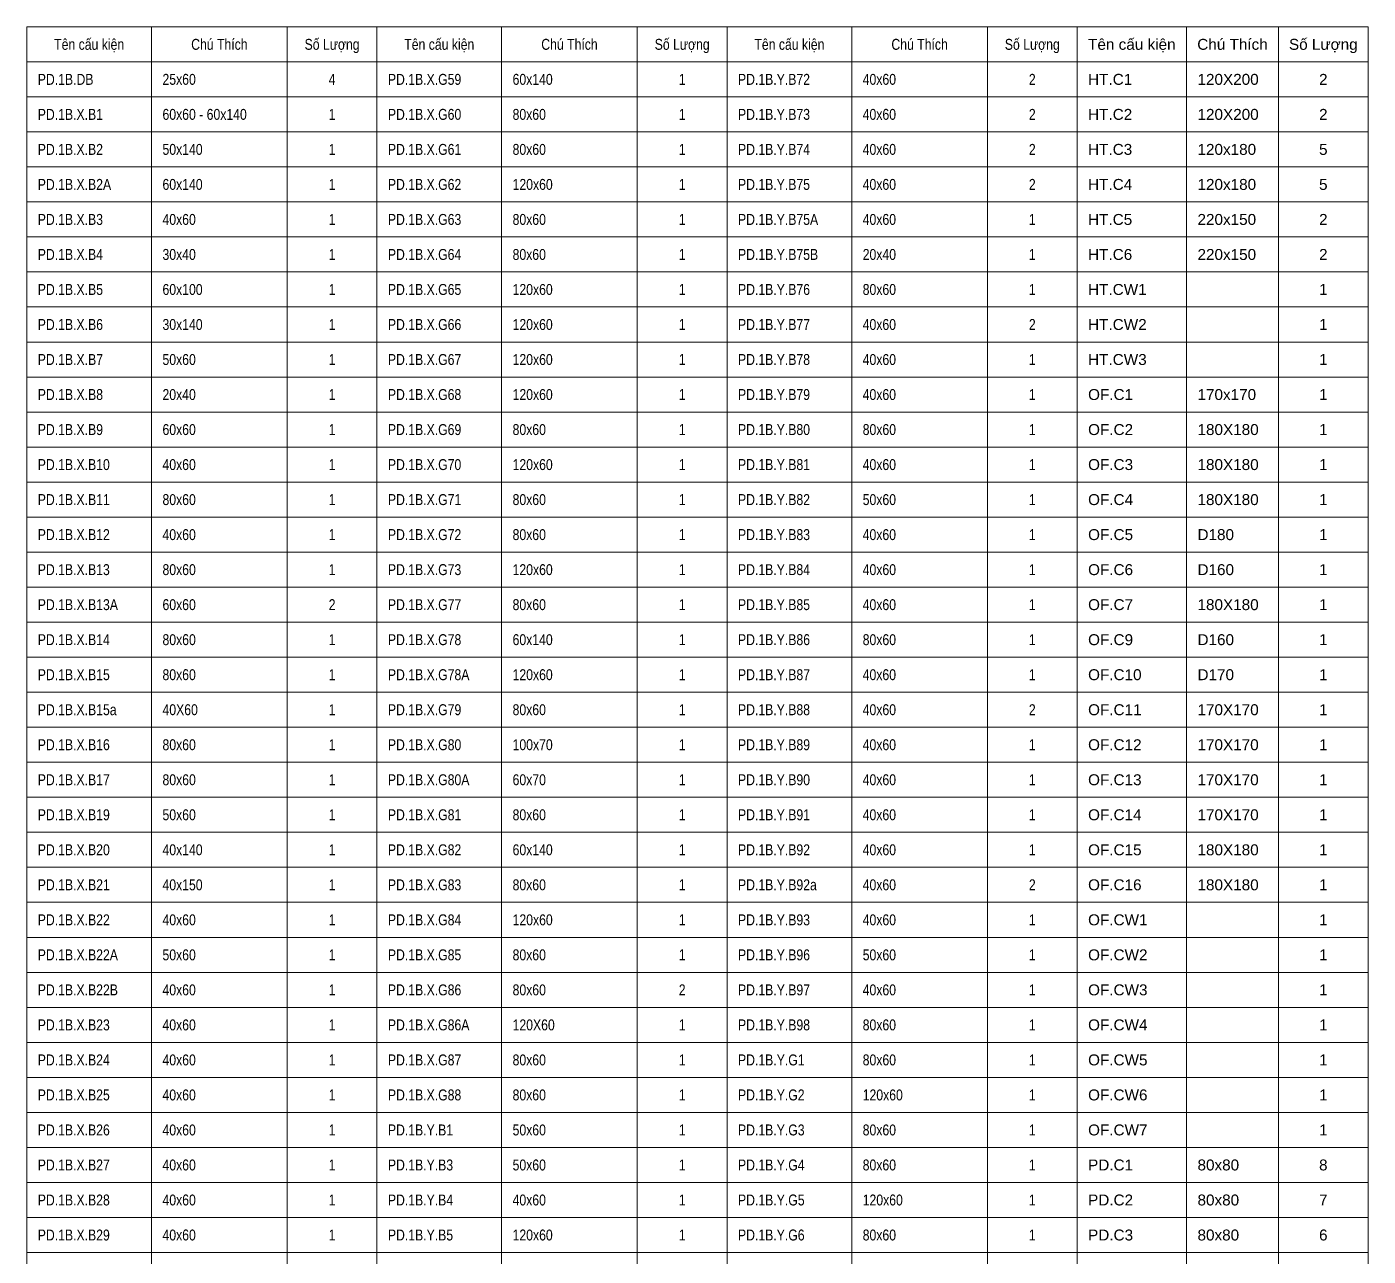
# Model space of a CAD drawing. Header units: millimetres. Extents: x -186788 to 266101, y -9748 to 236614.
# Drawn here: x 229321 to 266101, y 65904 to 99604 of the extents above; entities that cross this region are included whole.
import ezdxf
from ezdxf.enums import TextEntityAlignment as Align

# ---------------------------------------------------------------- set-up
doc = ezdxf.new("R2010")
doc.units = ezdxf.units.MM
doc.header["$MEASUREMENT"] = 0
doc.layers.add('NDC_FRAME', color=7, linetype='Continuous', lineweight=20)
doc.layers.add('NDC_S_VN TEXT', color=7, linetype='Continuous', lineweight=20)
doc.styles.add('NDC_ARIAL', font='arial.ttf', dxfattribs={"width": 0.85})

msp = doc.modelspace()

# ---------------------------------------------------------------- linework, layer by layer
at = {"layer": 'NDC_FRAME'}
for p, q in [((229321.5, 99604.1), (229321.5, 3604.1)), ((229321.5, 99604.1), (238921.5, 99604.1)), ((232741.5, 99604.1), (232741.5, 3604.1)), ((236461.5, 99604.1), (236461.5, 3604.1)), ((238921.5, 99604.1), (238921.5, 2644.1)), ((238921.5, 99604.1), (238921.5, 2644.1)), ((238921.5, 99604.1), (248521.5, 99604.1)), ((242341.5, 99604.1), (242341.5, 2644.1)), ((246061.5, 99604.1), (246061.5, 2644.1)), ((248521.5, 99604.1), (248521.5, 2644.1)), ((248521.5, 99604.1), (248521.5, 2644.1)), ((248521.5, 99604.1), (258121.5, 99604.1)), ((251941.5, 99604.1), (251941.5, 2644.1)), ((255661.5, 99604.1), (255661.5, 2644.1)), ((258121.5, 99604.1), (266101.5, 99604.1)), ((258121.5, 99604.1), (266101.5, 99604.1)), ((258121.5, 99604.1), (258121.5, 18964.1)), ((258121.5, 99604.1), (258121.5, 2644.1)), ((258121.5, 99604.1), (258121.5, 74644.1)), ((261121.5, 99604.1), (261121.5, 18964.1)), ((263641.5, 99604.1), (263641.5, 18964.1)), ((266101.5, 99604.1), (266101.5, 18964.1)), ((229321.5, 98644.1), (238921.5, 98644.1)), ((238921.5, 98644.1), (248521.5, 98644.1)), ((248521.5, 98644.1), (258121.5, 98644.1)), ((258121.5, 98644.1), (266101.5, 98644.1)), ((229321.5, 97684.1), (238921.5, 97684.1)), ((238921.5, 97684.1), (248521.5, 97684.1)), ((248521.5, 97684.1), (258121.5, 97684.1)), ((258121.5, 97684.1), (266101.5, 97684.1)), ((229321.5, 96724.1), (238921.5, 96724.1)), ((238921.5, 96724.1), (248521.5, 96724.1)), ((248521.5, 96724.1), (258121.5, 96724.1)), ((258121.5, 96724.1), (266101.5, 96724.1)), ((229321.5, 95764.1), (238921.5, 95764.1)), ((238921.5, 95764.1), (248521.5, 95764.1)), ((248521.5, 95764.1), (258121.5, 95764.1)), ((258121.5, 95764.1), (266101.5, 95764.1)), ((229321.5, 94804.1), (238921.5, 94804.1)), ((238921.5, 94804.1), (248521.5, 94804.1)), ((248521.5, 94804.1), (258121.5, 94804.1)), ((258121.5, 94804.1), (266101.5, 94804.1)), ((229321.5, 93844.1), (238921.5, 93844.1)), ((238921.5, 93844.1), (248521.5, 93844.1)), ((248521.5, 93844.1), (258121.5, 93844.1)), ((258121.5, 93844.1), (266101.5, 93844.1)), ((229321.5, 92884.1), (238921.5, 92884.1)), ((238921.5, 92884.1), (248521.5, 92884.1)), ((248521.5, 92884.1), (258121.5, 92884.1)), ((258121.5, 92884.1), (266101.5, 92884.1)), ((229321.5, 91924.1), (238921.5, 91924.1)), ((238921.5, 91924.1), (248521.5, 91924.1)), ((248521.5, 91924.1), (258121.5, 91924.1)), ((258121.5, 91924.1), (266101.5, 91924.1)), ((229321.5, 90964.1), (238921.5, 90964.1)), ((238921.5, 90964.1), (248521.5, 90964.1)), ((248521.5, 90964.1), (258121.5, 90964.1)), ((258121.5, 90964.1), (266101.5, 90964.1)), ((229321.5, 90004.1), (238921.5, 90004.1)), ((238921.5, 90004.1), (248521.5, 90004.1)), ((248521.5, 90004.1), (258121.5, 90004.1)), ((258121.5, 90004.1), (266101.5, 90004.1)), ((229321.5, 89044.1), (238921.5, 89044.1)), ((238921.5, 89044.1), (248521.5, 89044.1)), ((248521.5, 89044.1), (258121.5, 89044.1)), ((258121.5, 89044.1), (266101.5, 89044.1)), ((229321.5, 88084.1), (238921.5, 88084.1)), ((238921.5, 88084.1), (248521.5, 88084.1)), ((248521.5, 88084.1), (258121.5, 88084.1)), ((258121.5, 88084.1), (266101.5, 88084.1)), ((229321.5, 87124.1), (238921.5, 87124.1)), ((238921.5, 87124.1), (248521.5, 87124.1)), ((248521.5, 87124.1), (258121.5, 87124.1)), ((258121.5, 87124.1), (266101.5, 87124.1)), ((229321.5, 86164.1), (238921.5, 86164.1)), ((238921.5, 86164.1), (248521.5, 86164.1)), ((248521.5, 86164.1), (258121.5, 86164.1)), ((258121.5, 86164.1), (266101.5, 86164.1)), ((229321.5, 85204.1), (238921.5, 85204.1)), ((238921.5, 85204.1), (248521.5, 85204.1)), ((248521.5, 85204.1), (258121.5, 85204.1)), ((258121.5, 85204.1), (266101.5, 85204.1)), ((229321.5, 84244.1), (238921.5, 84244.1)), ((238921.5, 84244.1), (248521.5, 84244.1)), ((248521.5, 84244.1), (258121.5, 84244.1)), ((258121.5, 84244.1), (266101.5, 84244.1)), ((229321.5, 83284.1), (238921.5, 83284.1)), ((238921.5, 83284.1), (248521.5, 83284.1)), ((248521.5, 83284.1), (258121.5, 83284.1)), ((258121.5, 83284.1), (266101.5, 83284.1)), ((229321.5, 82324.1), (238921.5, 82324.1)), ((238921.5, 82324.1), (248521.5, 82324.1)), ((248521.5, 82324.1), (258121.5, 82324.1)), ((258121.5, 82324.1), (266101.5, 82324.1)), ((229321.5, 81364.1), (238921.5, 81364.1)), ((238921.5, 81364.1), (248521.5, 81364.1)), ((248521.5, 81364.1), (258121.5, 81364.1)), ((258121.5, 81364.1), (266101.5, 81364.1)), ((229321.5, 80404.1), (238921.5, 80404.1)), ((238921.5, 80404.1), (248521.5, 80404.1)), ((248521.5, 80404.1), (258121.5, 80404.1)), ((258121.5, 80404.1), (266101.5, 80404.1)), ((229321.5, 79444.1), (238921.5, 79444.1)), ((238921.5, 79444.1), (248521.5, 79444.1)), ((248521.5, 79444.1), (258121.5, 79444.1)), ((258121.5, 79444.1), (266101.5, 79444.1)), ((229321.5, 78484.1), (238921.5, 78484.1)), ((238921.5, 78484.1), (248521.5, 78484.1)), ((248521.5, 78484.1), (258121.5, 78484.1)), ((258121.5, 78484.1), (266101.5, 78484.1)), ((229321.5, 77524.1), (238921.5, 77524.1)), ((238921.5, 77524.1), (248521.5, 77524.1)), ((248521.5, 77524.1), (258121.5, 77524.1)), ((258121.5, 77524.1), (266101.5, 77524.1)), ((229321.5, 76564.1), (238921.5, 76564.1)), ((238921.5, 76564.1), (248521.5, 76564.1)), ((248521.5, 76564.1), (258121.5, 76564.1)), ((258121.5, 76564.1), (266101.5, 76564.1)), ((229321.5, 75604.1), (238921.5, 75604.1)), ((238921.5, 75604.1), (248521.5, 75604.1)), ((248521.5, 75604.1), (258121.5, 75604.1)), ((258121.5, 75604.1), (266101.5, 75604.1)), ((229321.5, 74644.1), (238921.5, 74644.1)), ((238921.5, 74644.1), (248521.5, 74644.1)), ((248521.5, 74644.1), (258121.5, 74644.1)), ((258121.5, 74644.1), (266101.5, 74644.1)), ((229321.5, 73684.1), (238921.5, 73684.1)), ((238921.5, 73684.1), (248521.5, 73684.1)), ((248521.5, 73684.1), (258121.5, 73684.1)), ((258121.5, 73684.1), (266101.5, 73684.1)), ((229321.5, 72724.1), (238921.5, 72724.1)), ((238921.5, 72724.1), (248521.5, 72724.1)), ((248521.5, 72724.1), (258121.5, 72724.1)), ((258121.5, 72724.1), (266101.5, 72724.1)), ((229321.5, 71764.1), (238921.5, 71764.1)), ((238921.5, 71764.1), (248521.5, 71764.1)), ((248521.5, 71764.1), (258121.5, 71764.1)), ((258121.5, 71764.1), (266101.5, 71764.1)), ((229321.5, 70804.1), (238921.5, 70804.1)), ((238921.5, 70804.1), (248521.5, 70804.1)), ((248521.5, 70804.1), (258121.5, 70804.1)), ((258121.5, 70804.1), (266101.5, 70804.1)), ((229321.5, 69844.1), (238921.5, 69844.1)), ((238921.5, 69844.1), (248521.5, 69844.1)), ((248521.5, 69844.1), (258121.5, 69844.1)), ((258121.5, 69844.1), (266101.5, 69844.1)), ((229321.5, 68884.1), (238921.5, 68884.1)), ((238921.5, 68884.1), (248521.5, 68884.1)), ((248521.5, 68884.1), (258121.5, 68884.1)), ((258121.5, 68884.1), (266101.5, 68884.1)), ((229321.5, 67924.1), (238921.5, 67924.1)), ((238921.5, 67924.1), (248521.5, 67924.1)), ((248521.5, 67924.1), (258121.5, 67924.1)), ((258121.5, 67924.1), (266101.5, 67924.1)), ((229321.5, 66964.1), (238921.5, 66964.1)), ((238921.5, 66964.1), (248521.5, 66964.1)), ((248521.5, 66964.1), (258121.5, 66964.1)), ((258121.5, 66964.1), (266101.5, 66964.1)), ((229321.5, 66004.1), (238921.5, 66004.1)), ((238921.5, 66004.1), (248521.5, 66004.1)), ((248521.5, 66004.1), (258121.5, 66004.1)), ((258121.5, 66004.1), (266101.5, 66004.1))]:
    msp.add_line(p, q, dxfattribs=at)

# ---------------------------------------------------------------- texts
at = {"layer": 'NDC_S_VN TEXT', "style": 'NDC_ARIAL', "width": 0.8}
for s, p in [('Tên cấu kiện', (231031.5, 99124.1)), ('Số Lượng', (237691.5, 99124.1)), ('Tên cấu kiện', (240631.5, 99124.1)), ('Số Lượng', (247291.5, 99124.1)), ('Tên cấu kiện', (250231.5, 99124.1)), ('Số Lượng', (256891.5, 99124.1)), ('Chú Thích', (234601.5, 99124.1)), ('Chú Thích', (244201.5, 99124.1)), ('Chú Thích', (253801.5, 99124.1)), ('4', (237691.5, 98164.1)), ('1', (247291.5, 98164.1)), ('2', (256891.5, 98164.1)), ('1', (237691.5, 97204.1)), ('1', (247291.5, 97204.1)), ('2', (256891.5, 97204.1)), ('1', (237691.5, 96244.1)), ('1', (247291.5, 96244.1)), ('2', (256891.5, 96244.1)), ('1', (237691.5, 95284.1)), ('1', (247291.5, 95284.1)), ('2', (256891.5, 95284.1)), ('1', (237691.5, 94324.1)), ('1', (247291.5, 94324.1)), ('1', (256891.5, 94324.1)), ('1', (237691.5, 93364.1)), ('1', (247291.5, 93364.1)), ('1', (256891.5, 93364.1)), ('1', (237691.5, 92404.1)), ('1', (247291.5, 92404.1)), ('1', (256891.5, 92404.1)), ('1', (237691.5, 91444.1)), ('1', (247291.5, 91444.1)), ('2', (256891.5, 91444.1)), ('1', (237691.5, 90484.1)), ('1', (247291.5, 90484.1)), ('1', (256891.5, 90484.1)), ('1', (237691.5, 89524.1)), ('1', (247291.5, 89524.1)), ('1', (256891.5, 89524.1)), ('1', (237691.5, 88564.1)), ('1', (247291.5, 88564.1)), ('1', (256891.5, 88564.1)), ('1', (237691.5, 87604.1)), ('1', (247291.5, 87604.1)), ('1', (256891.5, 87604.1)), ('1', (237691.5, 86644.1)), ('1', (247291.5, 86644.1)), ('1', (256891.5, 86644.1)), ('1', (237691.5, 85684.1)), ('1', (247291.5, 85684.1)), ('1', (256891.5, 85684.1)), ('1', (237691.5, 84724.1)), ('1', (247291.5, 84724.1)), ('1', (256891.5, 84724.1)), ('2', (237691.5, 83764.1)), ('1', (247291.5, 83764.1)), ('1', (256891.5, 83764.1)), ('1', (237691.5, 82804.1)), ('1', (247291.5, 82804.1)), ('1', (256891.5, 82804.1)), ('1', (237691.5, 81844.1)), ('1', (247291.5, 81844.1)), ('1', (256891.5, 81844.1)), ('1', (237691.5, 80884.1)), ('1', (247291.5, 80884.1)), ('2', (256891.5, 80884.1)), ('1', (237691.5, 79924.1)), ('1', (247291.5, 79924.1)), ('1', (256891.5, 79924.1)), ('1', (237691.5, 78964.1)), ('1', (247291.5, 78964.1)), ('1', (256891.5, 78964.1)), ('1', (237691.5, 78004.1)), ('1', (247291.5, 78004.1)), ('1', (256891.5, 78004.1)), ('1', (237691.5, 77044.1)), ('1', (247291.5, 77044.1)), ('1', (256891.5, 77044.1)), ('1', (237691.5, 76084.1)), ('1', (247291.5, 76084.1)), ('2', (256891.5, 76084.1)), ('1', (237691.5, 75124.1)), ('1', (247291.5, 75124.1)), ('1', (256891.5, 75124.1)), ('1', (237691.5, 74164.1)), ('1', (247291.5, 74164.1)), ('1', (256891.5, 74164.1)), ('1', (237691.5, 73204.1)), ('2', (247291.5, 73204.1)), ('1', (256891.5, 73204.1)), ('1', (237691.5, 72244.1)), ('1', (247291.5, 72244.1)), ('1', (256891.5, 72244.1)), ('1', (237691.5, 71284.1)), ('1', (247291.5, 71284.1)), ('1', (256891.5, 71284.1)), ('1', (237691.5, 70324.1)), ('1', (247291.5, 70324.1)), ('1', (256891.5, 70324.1)), ('1', (237691.5, 69364.1)), ('1', (247291.5, 69364.1)), ('1', (256891.5, 69364.1)), ('1', (237691.5, 68404.1)), ('1', (247291.5, 68404.1)), ('1', (256891.5, 68404.1)), ('1', (237691.5, 67444.1)), ('1', (247291.5, 67444.1)), ('1', (256891.5, 67444.1)), ('1', (237691.5, 66484.1)), ('1', (247291.5, 66484.1)), ('1', (256891.5, 66484.1))]:
    msp.add_text(s, height=300, dxfattribs=at).set_placement(p, align=Align.MIDDLE_CENTER)
at = {"layer": 'NDC_S_VN TEXT', "style": 'NDC_ARIAL'}
for s, p in [('Tên cấu kiện', (259621.5, 99124.1)), ('Số Lượng', (264871.5, 99124.1)), ('Chú Thích', (262381.5, 99124.1)), ('2', (264871.5, 98164.1)), ('2', (264871.5, 97204.1)), ('5', (264871.5, 96244.1)), ('5', (264871.5, 95284.1)), ('2', (264871.5, 94324.1)), ('2', (264871.5, 93364.1)), ('1', (264871.5, 92404.1)), ('1', (264871.5, 91444.1)), ('1', (264871.5, 90484.1)), ('1', (264871.5, 89524.1)), ('1', (264871.5, 88564.1)), ('1', (264871.5, 87604.1)), ('1', (264871.5, 86644.1)), ('1', (264871.5, 85684.1)), ('1', (264871.5, 84724.1)), ('1', (264871.5, 83764.1)), ('1', (264871.5, 82804.1)), ('1', (264871.5, 81844.1)), ('1', (264871.5, 80884.1)), ('1', (264871.5, 79924.1)), ('1', (264871.5, 78964.1)), ('1', (264871.5, 78004.1)), ('1', (264871.5, 77044.1)), ('1', (264871.5, 76084.1)), ('1', (264871.5, 75124.1)), ('1', (264871.5, 74164.1)), ('1', (264871.5, 73204.1)), ('1', (264871.5, 72244.1)), ('1', (264871.5, 71284.1)), ('1', (264871.5, 70324.1)), ('1', (264871.5, 69364.1)), ('8', (264871.5, 68404.1)), ('7', (264871.5, 67444.1)), ('6', (264871.5, 66484.1))]:
    msp.add_text(s, height=300, dxfattribs=at).set_placement(p, align=Align.MIDDLE_CENTER)
at = {"layer": 'NDC_S_VN TEXT', "style": 'NDC_ARIAL', "width": 0.8}
for s, p in [('PD.1B.DB', (229621.5, 98164.1)), ('25x60', (233041.5, 98164.1)), ('PD.1B.X.G59', (239221.5, 98164.1)), ('60x140', (242641.5, 98164.1)), ('PD.1B.Y.B72', (248821.5, 98164.1)), ('40x60', (252241.5, 98164.1)), ('PD.1B.X.B1', (229621.5, 97204.1)), ('60x60 - 60x140', (233041.5, 97204.1)), ('PD.1B.X.G60', (239221.5, 97204.1)), ('80x60', (242641.5, 97204.1)), ('PD.1B.Y.B73', (248821.5, 97204.1)), ('40x60', (252241.5, 97204.1)), ('PD.1B.X.B2', (229621.5, 96244.1)), ('50x140', (233041.5, 96244.1)), ('PD.1B.X.G61', (239221.5, 96244.1)), ('80x60', (242641.5, 96244.1)), ('PD.1B.Y.B74', (248821.5, 96244.1)), ('40x60', (252241.5, 96244.1)), ('PD.1B.X.B2A', (229621.5, 95284.1)), ('60x140', (233041.5, 95284.1)), ('PD.1B.X.G62', (239221.5, 95284.1)), ('120x60', (242641.5, 95284.1)), ('PD.1B.Y.B75', (248821.5, 95284.1)), ('40x60', (252241.5, 95284.1)), ('PD.1B.X.B3', (229621.5, 94324.1)), ('40x60', (233041.5, 94324.1)), ('PD.1B.X.G63', (239221.5, 94324.1)), ('80x60', (242641.5, 94324.1)), ('PD.1B.Y.B75A', (248821.5, 94324.1)), ('40x60', (252241.5, 94324.1)), ('PD.1B.X.B4', (229621.5, 93364.1)), ('30x40', (233041.5, 93364.1)), ('PD.1B.X.G64', (239221.5, 93364.1)), ('80x60', (242641.5, 93364.1)), ('PD.1B.Y.B75B', (248821.5, 93364.1)), ('20x40', (252241.5, 93364.1)), ('PD.1B.X.B5', (229621.5, 92404.1)), ('60x100', (233041.5, 92404.1)), ('PD.1B.X.G65', (239221.5, 92404.1)), ('120x60', (242641.5, 92404.1)), ('PD.1B.Y.B76', (248821.5, 92404.1)), ('80x60', (252241.5, 92404.1)), ('PD.1B.X.B6', (229621.5, 91444.1)), ('30x140', (233041.5, 91444.1)), ('PD.1B.X.G66', (239221.5, 91444.1)), ('120x60', (242641.5, 91444.1)), ('PD.1B.Y.B77', (248821.5, 91444.1)), ('40x60', (252241.5, 91444.1)), ('PD.1B.X.B7', (229621.5, 90484.1)), ('50x60', (233041.5, 90484.1)), ('PD.1B.X.G67', (239221.5, 90484.1)), ('120x60', (242641.5, 90484.1)), ('PD.1B.Y.B78', (248821.5, 90484.1)), ('40x60', (252241.5, 90484.1)), ('PD.1B.X.B8', (229621.5, 89524.1)), ('20x40', (233041.5, 89524.1)), ('PD.1B.X.G68', (239221.5, 89524.1)), ('120x60', (242641.5, 89524.1)), ('PD.1B.Y.B79', (248821.5, 89524.1)), ('40x60', (252241.5, 89524.1)), ('PD.1B.X.B9', (229621.5, 88564.1)), ('60x60', (233041.5, 88564.1)), ('PD.1B.X.G69', (239221.5, 88564.1)), ('80x60', (242641.5, 88564.1)), ('PD.1B.Y.B80', (248821.5, 88564.1)), ('80x60', (252241.5, 88564.1)), ('PD.1B.X.B10', (229621.5, 87604.1)), ('40x60', (233041.5, 87604.1)), ('PD.1B.X.G70', (239221.5, 87604.1)), ('120x60', (242641.5, 87604.1)), ('PD.1B.Y.B81', (248821.5, 87604.1)), ('40x60', (252241.5, 87604.1)), ('PD.1B.X.B11', (229621.5, 86644.1)), ('80x60', (233041.5, 86644.1)), ('PD.1B.X.G71', (239221.5, 86644.1)), ('80x60', (242641.5, 86644.1)), ('PD.1B.Y.B82', (248821.5, 86644.1)), ('50x60', (252241.5, 86644.1)), ('PD.1B.X.B12', (229621.5, 85684.1)), ('40x60', (233041.5, 85684.1)), ('PD.1B.X.G72', (239221.5, 85684.1)), ('80x60', (242641.5, 85684.1)), ('PD.1B.Y.B83', (248821.5, 85684.1)), ('40x60', (252241.5, 85684.1)), ('PD.1B.X.B13', (229621.5, 84724.1)), ('80x60', (233041.5, 84724.1)), ('PD.1B.X.G73', (239221.5, 84724.1)), ('120x60', (242641.5, 84724.1)), ('PD.1B.Y.B84', (248821.5, 84724.1)), ('40x60', (252241.5, 84724.1)), ('PD.1B.X.B13A', (229621.5, 83764.1)), ('60x60', (233041.5, 83764.1)), ('PD.1B.X.G77', (239221.5, 83764.1)), ('80x60', (242641.5, 83764.1)), ('PD.1B.Y.B85', (248821.5, 83764.1)), ('40x60', (252241.5, 83764.1)), ('PD.1B.X.B14', (229621.5, 82804.1)), ('80x60', (233041.5, 82804.1)), ('PD.1B.X.G78', (239221.5, 82804.1)), ('60x140', (242641.5, 82804.1)), ('PD.1B.Y.B86', (248821.5, 82804.1)), ('80x60', (252241.5, 82804.1)), ('PD.1B.X.B15', (229621.5, 81844.1)), ('80x60', (233041.5, 81844.1)), ('PD.1B.X.G78A', (239221.5, 81844.1)), ('120x60', (242641.5, 81844.1)), ('PD.1B.Y.B87', (248821.5, 81844.1)), ('40x60', (252241.5, 81844.1)), ('PD.1B.X.B15a', (229621.5, 80884.1)), ('40X60', (233041.5, 80884.1)), ('PD.1B.X.G79', (239221.5, 80884.1)), ('80x60', (242641.5, 80884.1)), ('PD.1B.Y.B88', (248821.5, 80884.1)), ('40x60', (252241.5, 80884.1)), ('PD.1B.X.B16', (229621.5, 79924.1)), ('80x60', (233041.5, 79924.1)), ('PD.1B.X.G80', (239221.5, 79924.1)), ('100x70', (242641.5, 79924.1)), ('PD.1B.Y.B89', (248821.5, 79924.1)), ('40x60', (252241.5, 79924.1)), ('PD.1B.X.B17', (229621.5, 78964.1)), ('80x60', (233041.5, 78964.1)), ('PD.1B.X.G80A', (239221.5, 78964.1)), ('60x70', (242641.5, 78964.1)), ('PD.1B.Y.B90', (248821.5, 78964.1)), ('40x60', (252241.5, 78964.1)), ('PD.1B.X.B19', (229621.5, 78004.1)), ('50x60', (233041.5, 78004.1)), ('PD.1B.X.G81', (239221.5, 78004.1)), ('80x60', (242641.5, 78004.1)), ('PD.1B.Y.B91', (248821.5, 78004.1)), ('40x60', (252241.5, 78004.1)), ('PD.1B.X.B20', (229621.5, 77044.1)), ('40x140', (233041.5, 77044.1)), ('PD.1B.X.G82', (239221.5, 77044.1)), ('60x140', (242641.5, 77044.1)), ('PD.1B.Y.B92', (248821.5, 77044.1)), ('40x60', (252241.5, 77044.1)), ('PD.1B.X.B21', (229621.5, 76084.1)), ('40x150', (233041.5, 76084.1)), ('PD.1B.X.G83', (239221.5, 76084.1)), ('80x60', (242641.5, 76084.1)), ('PD.1B.Y.B92a', (248821.5, 76084.1)), ('40x60', (252241.5, 76084.1)), ('PD.1B.X.B22', (229621.5, 75124.1)), ('40x60', (233041.5, 75124.1)), ('PD.1B.X.G84', (239221.5, 75124.1)), ('120x60', (242641.5, 75124.1)), ('PD.1B.Y.B93', (248821.5, 75124.1)), ('40x60', (252241.5, 75124.1)), ('PD.1B.X.B22A', (229621.5, 74164.1)), ('50x60', (233041.5, 74164.1)), ('PD.1B.X.G85', (239221.5, 74164.1)), ('80x60', (242641.5, 74164.1)), ('PD.1B.Y.B96', (248821.5, 74164.1)), ('50x60', (252241.5, 74164.1)), ('PD.1B.X.B22B', (229621.5, 73204.1)), ('40x60', (233041.5, 73204.1)), ('PD.1B.X.G86', (239221.5, 73204.1)), ('80x60', (242641.5, 73204.1)), ('PD.1B.Y.B97', (248821.5, 73204.1)), ('40x60', (252241.5, 73204.1)), ('PD.1B.X.B23', (229621.5, 72244.1)), ('40x60', (233041.5, 72244.1)), ('PD.1B.X.G86A', (239221.5, 72244.1)), ('120X60', (242641.5, 72244.1)), ('PD.1B.Y.B98', (248821.5, 72244.1)), ('80x60', (252241.5, 72244.1)), ('PD.1B.X.B24', (229621.5, 71284.1)), ('40x60', (233041.5, 71284.1)), ('PD.1B.X.G87', (239221.5, 71284.1)), ('80x60', (242641.5, 71284.1)), ('PD.1B.Y.G1', (248821.5, 71284.1)), ('80x60', (252241.5, 71284.1)), ('PD.1B.X.B25', (229621.5, 70324.1)), ('40x60', (233041.5, 70324.1)), ('PD.1B.X.G88', (239221.5, 70324.1)), ('80x60', (242641.5, 70324.1)), ('PD.1B.Y.G2', (248821.5, 70324.1)), ('120x60', (252241.5, 70324.1)), ('PD.1B.X.B26', (229621.5, 69364.1)), ('40x60', (233041.5, 69364.1)), ('50x60', (242641.5, 69364.1)), ('PD.1B.Y.G3', (248821.5, 69364.1)), ('80x60', (252241.5, 69364.1)), ('PD.1B.Y.B1', (239221.5, 69364.1)), ('PD.1B.X.B27', (229621.5, 68404.1)), ('40x60', (233041.5, 68404.1)), ('PD.1B.Y.B3', (239221.5, 68404.1)), ('50x60', (242641.5, 68404.1)), ('PD.1B.Y.G4', (248821.5, 68404.1)), ('80x60', (252241.5, 68404.1)), ('PD.1B.X.B28', (229621.5, 67444.1)), ('40x60', (233041.5, 67444.1)), ('PD.1B.Y.B4', (239221.5, 67444.1)), ('40x60', (242641.5, 67444.1)), ('PD.1B.Y.G5', (248821.5, 67444.1)), ('120x60', (252241.5, 67444.1)), ('PD.1B.X.B29', (229621.5, 66484.1)), ('40x60', (233041.5, 66484.1)), ('PD.1B.Y.B5', (239221.5, 66484.1)), ('120x60', (242641.5, 66484.1)), ('PD.1B.Y.G6', (248821.5, 66484.1)), ('80x60', (252241.5, 66484.1))]:
    msp.add_text(s, height=300, dxfattribs=at).set_placement(p, align=Align.MIDDLE_LEFT)
at = {"layer": 'NDC_S_VN TEXT', "style": 'NDC_ARIAL'}
for s, p in [('HT.C1', (258421.5, 98164.1)), ('120X200', (261421.5, 98164.1)), ('HT.C2', (258421.5, 97204.1)), ('120X200', (261421.5, 97204.1)), ('HT.C3', (258421.5, 96244.1)), ('120x180', (261421.5, 96244.1)), ('HT.C4', (258421.5, 95284.1)), ('120x180', (261421.5, 95284.1)), ('HT.C5', (258421.5, 94324.1)), ('220x150', (261421.5, 94324.1)), ('HT.C6', (258421.5, 93364.1)), ('220x150', (261421.5, 93364.1)), ('HT.CW1', (258421.5, 92404.1)), ('HT.CW2', (258421.5, 91444.1)), ('HT.CW3', (258421.5, 90484.1)), ('OF.C1', (258421.5, 89524.1)), ('170x170', (261421.5, 89524.1)), ('OF.C2', (258421.5, 88564.1)), ('180X180', (261421.5, 88564.1)), ('OF.C3', (258421.5, 87604.1)), ('180X180', (261421.5, 87604.1)), ('OF.C4', (258421.5, 86644.1)), ('180X180', (261421.5, 86644.1)), ('OF.C5', (258421.5, 85684.1)), ('D180', (261421.5, 85684.1)), ('OF.C6', (258421.5, 84724.1)), ('D160', (261421.5, 84724.1)), ('OF.C7', (258421.5, 83764.1)), ('180X180', (261421.5, 83764.1)), ('OF.C9', (258421.5, 82804.1)), ('D160', (261421.5, 82804.1)), ('OF.C10', (258421.5, 81844.1)), ('D170', (261421.5, 81844.1)), ('OF.C11', (258421.5, 80884.1)), ('170X170', (261421.5, 80884.1)), ('OF.C12', (258421.5, 79924.1)), ('170X170', (261421.5, 79924.1)), ('OF.C13', (258421.5, 78964.1)), ('170X170', (261421.5, 78964.1)), ('OF.C14', (258421.5, 78004.1)), ('170X170', (261421.5, 78004.1)), ('OF.C15', (258421.5, 77044.1)), ('180X180', (261421.5, 77044.1)), ('OF.C16', (258421.5, 76084.1)), ('180X180', (261421.5, 76084.1)), ('PD.C1', (258421.5, 68404.1)), ('80x80', (261421.5, 68404.1)), ('PD.C2', (258421.5, 67444.1)), ('80x80', (261421.5, 67444.1)), ('PD.C3', (258421.5, 66484.1)), ('80x80', (261421.5, 66484.1))]:
    msp.add_text(s, height=300, dxfattribs=at).set_placement(p, align=Align.MIDDLE_LEFT)
at = {"layer": 'NDC_S_VN TEXT', "color": 2, "style": 'NDC_ARIAL'}
for s, p in [('OF.CW1', (258421.5, 75124.1)), ('OF.CW2', (258421.5, 74164.1)), ('OF.CW3', (258421.5, 73204.1)), ('OF.CW4', (258421.5, 72244.1)), ('OF.CW5', (258421.5, 71284.1)), ('OF.CW6', (258421.5, 70324.1)), ('OF.CW7', (258421.5, 69364.1))]:
    msp.add_text(s, height=300, dxfattribs=at).set_placement(p, align=Align.MIDDLE_LEFT)

doc.saveas('drawing.dxf')
